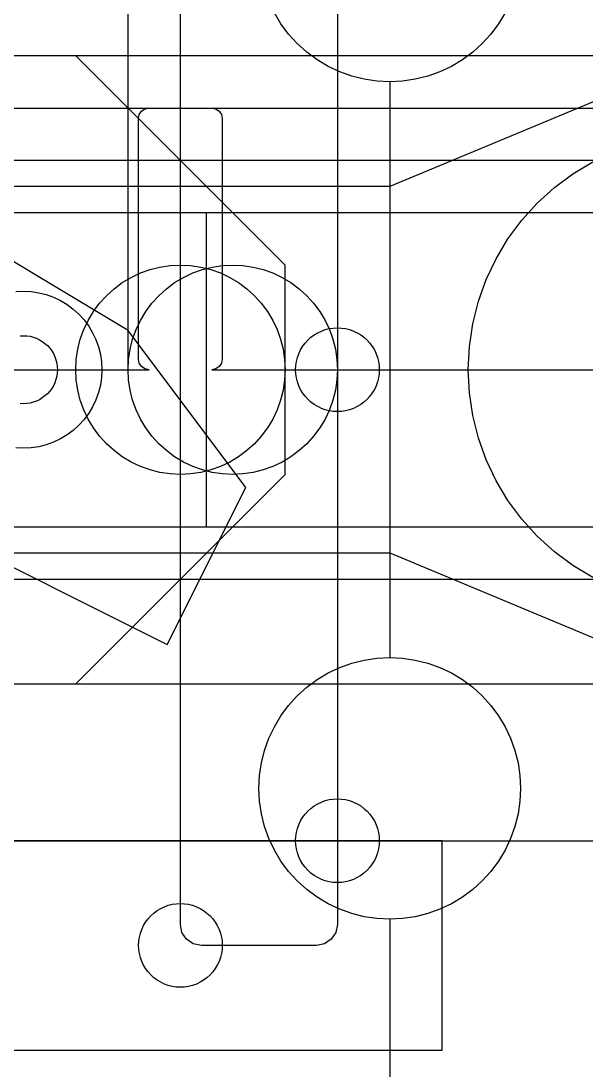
# Model space of a CAD drawing. Header units: millimetres. Extents: x -46 to 130, y -81 to 81.
# Drawn here: x 37.91 to 59.5, y -26.8 to 13.32 of the extents above; entities that cross this region are included whole.
import ezdxf

# ---------------------------------------------------------------- set-up
doc = ezdxf.new("R2010")
doc.units = ezdxf.units.MM

msp = doc.modelspace()

# ---------------------------------------------------------------- linework, layer by layer
at = {"layer": '01_deck_front_t4.0'}
for points in [[(56.4096, 13.643), (56.1573, 13.2221), (55.8651, 12.828), (55.5355, 12.4645), (55.172, 12.1349), (54.7779, 11.8427), (54.357, 11.5904), (53.9134, 11.3806), (53.4514, 11.2153), (52.9755, 11.0961), (52.4901, 11.0241), (52, 11), (52, -11), (52.4901, -11.0241), (52.9755, -11.0961), (53.4514, -11.2153), (53.9134, -11.3806), (54.357, -11.5904), (54.7779, -11.8427), (55.172, -12.1349), (55.5355, -12.4645), (55.8651, -12.828), (56.1573, -13.2221), (56.4096, -13.643), (56.6194, -14.0866), (56.7847, -14.5486), (56.9039, -15.0245), (56.9759, -15.5099), (57, -16), (56.9759, -16.4901), (56.9039, -16.9755), (56.7847, -17.4514), (56.6194, -17.9134), (56.4096, -18.357), (56.1573, -18.7779), (55.8651, -19.172), (55.5355, -19.5355), (55.172, -19.8651), (54.7779, -20.1573), (54.357, -20.4096), (53.9134, -20.6194), (53.4514, -20.7847), (52.9755, -20.9039), (52.4901, -20.9759), (52, -21), (52, -28)], [(59.7574, -7.9373), (58.9999, -7.4832), (58.2905, -6.9571), (57.636, -6.364), (57.0429, -5.7095), (56.5168, -5.0001), (56.0627, -4.2426), (55.6851, -3.4442), (55.3875, -2.6126), (55.1729, -1.7558), (55.0433, -0.8822), (55, 0), (55.0433, 0.8822), (55.1729, 1.7558), (55.3875, 2.6126), (55.6851, 3.4442), (56.0627, 4.2426), (56.5168, 5.0001), (57.0429, 5.7095), (57.636, 6.364), (58.2905, 6.9571), (58.9999, 7.4832), (59.7574, 7.9373)]]:
    msp.add_lwpolyline(points, dxfattribs=at)
at = {"layer": '02_deck_rear_t4.0'}
msp.add_lwpolyline([(56.4096, 13.643), (56.1573, 13.2221), (55.8651, 12.828), (55.5355, 12.4645), (55.172, 12.1349), (54.7779, 11.8427), (54.357, 11.5904), (53.9134, 11.3806), (53.4514, 11.2153), (52.9755, 11.0961), (52.4901, 11.0241), (52, 11), (51.5099, 11.0241), (51.0245, 11.0961), (50.5486, 11.2153), (50.0866, 11.3806), (49.643, 11.5904), (49.2221, 11.8427), (48.828, 12.1349), (48.4645, 12.4645), (48.1349, 12.828), (47.8427, 13.2221), (47.5904, 13.643)], dxfattribs=at)
msp.add_lwpolyline([(52, -11), (52.4901, -11.0241), (52.9755, -11.0961), (53.4514, -11.2153), (53.9134, -11.3806), (54.357, -11.5904), (54.7779, -11.8427), (55.172, -12.1349), (55.5355, -12.4645), (55.8651, -12.828), (56.1573, -13.2221), (56.4096, -13.643), (56.6194, -14.0866), (56.7847, -14.5486), (56.9039, -15.0245), (56.9759, -15.5099), (57, -16), (56.9759, -16.4901), (56.9039, -16.9755), (56.7847, -17.4514), (56.6194, -17.9134), (56.4096, -18.357), (56.1573, -18.7779), (55.8651, -19.172), (55.5355, -19.5355), (55.172, -19.8651), (54.7779, -20.1573), (54.357, -20.4096), (53.9134, -20.6194), (53.4514, -20.7847), (52.9755, -20.9039), (52.4901, -20.9759), (52, -21), (51.5099, -20.9759), (51.0245, -20.9039), (50.5486, -20.7847), (50.0866, -20.6194), (49.643, -20.4096), (49.2221, -20.1573), (48.828, -19.8651), (48.4645, -19.5355), (48.1349, -19.172), (47.8427, -18.7779), (47.5904, -18.357), (47.3806, -17.9134), (47.2153, -17.4514), (47.0961, -16.9755), (47.0241, -16.4901), (47, -16), (47.0241, -15.5099), (47.0961, -15.0245), (47.2153, -14.5486), (47.3806, -14.0866), (47.5904, -13.643), (47.8427, -13.2221), (48.1349, -12.828), (48.4645, -12.4645), (48.828, -12.1349), (49.2221, -11.8427), (49.643, -11.5904), (50.0866, -11.3806), (50.5486, -11.2153), (51.0245, -11.0961), (51.5099, -11.0241), (52, -11)], close=True, dxfattribs=at)
at = {"layer": '03_deck_splice_t3.0'}
msp.add_lwpolyline([(51.5693, -17.6879), (51.5923, -17.8432), (51.6, -18), (51.5923, -18.1568), (51.5693, -18.3121), (51.5311, -18.4645), (51.4782, -18.6123), (51.4111, -18.7542), (51.3304, -18.8889), (51.2368, -19.015), (51.1314, -19.1314), (51.015, -19.2368), (50.8889, -19.3304), (50.7542, -19.4111), (50.6123, -19.4782), (50.4645, -19.5311), (50.3121, -19.5693), (50.1568, -19.5923), (50, -19.6), (49.8432, -19.5923), (49.6879, -19.5693), (49.5355, -19.5311), (49.3877, -19.4782), (49.2458, -19.4111), (49.1111, -19.3304), (48.985, -19.2368), (48.8686, -19.1314), (48.7632, -19.015), (48.6696, -18.8889), (48.5889, -18.7542), (48.5218, -18.6123), (48.4689, -18.4645), (48.4307, -18.3121), (48.4077, -18.1568), (48.4, -18), (48.4077, -17.8432), (48.4307, -17.6879), (48.4689, -17.5355), (48.5218, -17.3877), (48.5889, -17.2458), (48.6696, -17.1111), (48.7632, -16.985), (48.8686, -16.8686), (48.985, -16.7632), (49.1111, -16.6696), (49.2458, -16.5889), (49.3877, -16.5218), (49.5355, -16.4689), (49.6879, -16.4307), (49.8432, -16.4077), (50, -16.4), (50.1568, -16.4077), (50.3121, -16.4307), (50.4645, -16.4689), (50.6123, -16.5218), (50.7542, -16.5889), (50.8889, -16.6696), (51.015, -16.7632), (51.1314, -16.8686), (51.2368, -16.985), (51.3304, -17.1111), (51.4111, -17.2458), (51.4782, -17.3877), (51.5311, -17.5355), (51.5693, -17.6879)], close=True, dxfattribs=at)
at = {"layer": '06_limit_lever_t4.0'}
msp.add_lwpolyline([(45, 6), (0, 6), (0, -6), (45, -6), (45, 6)], close=True, dxfattribs=at)
msp.add_lwpolyline([(37.8726, 1.2937), (38, 1.3), (38.1274, 1.2937), (38.2536, 1.275), (38.3774, 1.244), (38.4975, 1.201), (38.6128, 1.1465), (38.7222, 1.0809), (38.8247, 1.0049), (38.9192, 0.9192), (39.0049, 0.8247), (39.0809, 0.7222), (39.1465, 0.6128), (39.201, 0.4975), (39.244, 0.3774), (39.275, 0.2536), (39.2937, 0.1274), (39.2937, 0.1274), (39.3, 0), (39.2937, -0.1274), (39.275, -0.2536), (39.244, -0.3774), (39.201, -0.4975), (39.1465, -0.6128), (39.0809, -0.7222), (39.0049, -0.8247), (38.9192, -0.9192), (38.8247, -1.0049), (38.7222, -1.0809), (38.6128, -1.1465), (38.4975, -1.201), (38.3774, -1.244), (38.2536, -1.275), (38.1274, -1.2937), (38, -1.3), (37.8726, -1.2937)], dxfattribs=at)
at = {"layer": '07_grip_finger_L_t6.0'}
msp.add_lwpolyline([(42, 1.5), (34.5, 6), (0, 6), (0, -6), (34.5, -6), (43.5, -10.5), (46.5, -4.5), (42, 1.5)], close=True, dxfattribs=at)
at = {"layer": '12_bin_floor_t3.0'}
msp.add_lwpolyline([(49.5277, 1.8856), (49.6955, 1.5307), (49.8278, 1.1611), (49.9231, 0.7804), (49.9807, 0.3921), (50, 0), (49.9807, -0.3921), (49.9231, -0.7804), (49.8278, -1.1611), (49.6955, -1.5307), (49.5277, -1.8856), (49.3259, -2.2223), (49.092, -2.5376), (48.8284, -2.8284), (48.5376, -3.092), (48.2223, -3.3259), (47.8856, -3.5277), (47.5307, -3.6955), (47.1611, -3.8278), (46.7804, -3.9231), (46.3921, -3.9807), (46, -4), (45.6079, -3.9807), (45.2196, -3.9231), (44.8389, -3.8278), (44.4693, -3.6955), (44.1144, -3.5277), (43.7777, -3.3259), (43.4624, -3.092), (43.1716, -2.8284), (42.908, -2.5376), (42.6741, -2.2223), (42.4723, -1.8856), (42.3045, -1.5307), (42.1722, -1.1611), (42.0769, -0.7804), (42.0193, -0.3921), (42, 0), (42.0193, 0.3921), (42.0769, 0.7804), (42.1722, 1.1611), (42.3045, 1.5307), (42.4723, 1.8856), (42.6741, 2.2223), (42.908, 2.5376), (43.1716, 2.8284), (43.4624, 3.092), (43.7777, 3.3259), (44.1144, 3.5277), (44.4693, 3.6955), (44.8389, 3.8278), (45.2196, 3.9231), (45.6079, 3.9807), (46, 4), (46.3921, 3.9807), (46.7804, 3.9231), (47.1611, 3.8278), (47.5307, 3.6955), (47.8856, 3.5277), (48.2223, 3.3259), (48.5376, 3.092), (48.8284, 2.8284), (49.092, 2.5376), (49.3259, 2.2223), (49.5277, 1.8856)], close=True, dxfattribs=at)
at = {"layer": '13_bin_side_t3.0'}
msp.add_lwpolyline([(100, 52), (0, 52), (0, 0), (42.8, 0), (42.6469, 0.0304), (42.5172, 0.1172), (42.4304, 0.2469), (42.4, 0.4), (42.4, 9.6), (42.4304, 9.7531), (42.5172, 9.8828), (42.6469, 9.9696), (42.8, 10), (45.2, 10), (45.3531, 9.9696), (45.4828, 9.8828), (45.5696, 9.7531), (45.6, 9.6), (45.6, 0.4), (45.5696, 0.2469), (45.4828, 0.1172), (45.3531, 0.0304), (45.2, 0), (86.8, 0)], dxfattribs=at)
at = {"layer": '14_bin_divider_t3.0'}
msp.add_lwpolyline([(130, 9.6), (130, 46), (0, 46), (0, 9.6), (0.0304, 9.7531), (0.1172, 9.8828), (0.2469, 9.9696), (0.4, 10), (129.6, 10), (129.7531, 9.9696), (129.8828, 9.8828), (129.9696, 9.7531), (130, 9.6)], close=True, dxfattribs=at)
at = {"layer": '15_bin_flap_t2.0'}
msp.add_lwpolyline([(42, 0), (42, 30), (0, 30), (0, 0), (42, 0)], close=True, dxfattribs=at)
at = {"layer": '16_rack_hook_t6.0'}
for points in [[(64, 12), (52, 7), (0, 7), (0, -7), (52, -7), (64, -12), (70, -12), (70, 12), (64, 12)], [(47.9807, 0.3921), (48, 0), (47.9807, -0.3921), (47.9231, -0.7804), (47.8278, -1.1611), (47.6955, -1.5307), (47.5277, -1.8856), (47.3259, -2.2223), (47.092, -2.5376), (46.8284, -2.8284), (46.5376, -3.092), (46.2223, -3.3259), (45.8856, -3.5277), (45.5307, -3.6955), (45.1611, -3.8278), (44.7804, -3.9231), (44.3921, -3.9807), (44, -4), (43.6079, -3.9807), (43.2196, -3.9231), (42.8389, -3.8278), (42.4693, -3.6955), (42.1144, -3.5277), (41.7777, -3.3259), (41.4624, -3.092), (41.1716, -2.8284), (40.908, -2.5376), (40.6741, -2.2223), (40.4723, -1.8856), (40.3045, -1.5307), (40.1722, -1.1611), (40.0769, -0.7804), (40.0193, -0.3921), (40, 0), (40.0193, 0.3921), (40.0769, 0.7804), (40.1722, 1.1611), (40.3045, 1.5307), (40.4723, 1.8856), (40.6741, 2.2223), (40.908, 2.5376), (41.1716, 2.8284), (41.4624, 3.092), (41.7777, 3.3259), (42.1144, 3.5277), (42.4693, 3.6955), (42.8389, 3.8278), (43.2196, 3.9231), (43.6079, 3.9807), (44, 4), (44.3921, 3.9807), (44.7804, 3.9231), (45.1611, 3.8278), (45.5307, 3.6955), (45.8856, 3.5277), (46.2223, 3.3259), (46.5376, 3.092), (46.8284, 2.8284), (47.092, 2.5376), (47.3259, 2.2223), (47.5277, 1.8856), (47.6955, 1.5307), (47.8278, 1.1611), (47.9231, 0.7804), (47.9807, 0.3921)]]:
    msp.add_lwpolyline(points, close=True, dxfattribs=at)
at = {"layer": '17_cave_probe_t6.0'}
for points in [[(86, 10), (70, 6), (0, 6), (0, -6), (70, -6), (86, -10), (92, -2), (86, 10)], [(51.5923, 0.1568), (51.6, 0), (51.5923, -0.1568), (51.5693, -0.3121), (51.5311, -0.4645), (51.4782, -0.6123), (51.4111, -0.7542), (51.3304, -0.8889), (51.2368, -1.015), (51.1314, -1.1314), (51.015, -1.2368), (50.8889, -1.3304), (50.7542, -1.4111), (50.6123, -1.4782), (50.4645, -1.5311), (50.3121, -1.5693), (50.1568, -1.5923), (50, -1.6), (49.8432, -1.5923), (49.6879, -1.5693), (49.5355, -1.5311), (49.3877, -1.4782), (49.2458, -1.4111), (49.1111, -1.3304), (48.985, -1.2368), (48.8686, -1.1314), (48.7632, -1.015), (48.6696, -0.8889), (48.5889, -0.7542), (48.5218, -0.6123), (48.4689, -0.4645), (48.4307, -0.3121), (48.4077, -0.1568), (48.4, 0), (48.4077, 0.1568), (48.4307, 0.3121), (48.4689, 0.4645), (48.5218, 0.6123), (48.5889, 0.7542), (48.6696, 0.8889), (48.7632, 1.015), (48.8686, 1.1314), (48.985, 1.2368), (49.1111, 1.3304), (49.2458, 1.4111), (49.3877, 1.4782), (49.5355, 1.5311), (49.6879, 1.5693), (49.8432, 1.5923), (50, 1.6), (50.1568, 1.5923), (50.3121, 1.5693), (50.4645, 1.5311), (50.6123, 1.4782), (50.7542, 1.4111), (50.8889, 1.3304), (51.015, 1.2368), (51.1314, 1.1314), (51.2368, 1.015), (51.3304, 0.8889), (51.4111, 0.7542), (51.4782, 0.6123), (51.5311, 0.4645), (51.5693, 0.3121), (51.5923, 0.1568)]]:
    msp.add_lwpolyline(points, close=True, dxfattribs=at)
at = {"layer": '18_electronics_tray_t3.0'}
msp.add_lwpolyline([(44.0609, -21.5061), (44, -21.2), (44, 21.2), (44.0609, 21.5061), (44.2343, 21.7657), (44.4939, 21.9391), (44.8, 22), (49.2, 22), (49.5061, 21.9391), (49.7657, 21.7657), (49.9391, 21.5061), (50, 21.2), (50, -21.2), (49.9391, -21.5061), (49.7657, -21.7657), (49.5061, -21.9391), (49.2, -22), (44.8, -22), (44.4939, -21.9391), (44.2343, -21.7657), (44.0609, -21.5061)], close=True, dxfattribs=at)
at = {"layer": '19_battery_clip_t3.0'}
for points in [[(10, 18), (54, 18), (54, 26), (0, 26), (0, -26), (54, -26), (54, -18), (10, -18), (10, 18)], [(45.5693, -21.6879), (45.5923, -21.8432), (45.6, -22), (45.5923, -22.1568), (45.5693, -22.3121), (45.5311, -22.4645), (45.4782, -22.6123), (45.4111, -22.7542), (45.3304, -22.8889), (45.2368, -23.015), (45.1314, -23.1314), (45.015, -23.2368), (44.8889, -23.3304), (44.7542, -23.4111), (44.6123, -23.4782), (44.4645, -23.5311), (44.3121, -23.5693), (44.1568, -23.5923), (44, -23.6), (43.8432, -23.5923), (43.6879, -23.5693), (43.5355, -23.5311), (43.3877, -23.4782), (43.2458, -23.4111), (43.1111, -23.3304), (42.985, -23.2368), (42.8686, -23.1314), (42.7632, -23.015), (42.6696, -22.8889), (42.5889, -22.7542), (42.5218, -22.6123), (42.4689, -22.4645), (42.4307, -22.3121), (42.4077, -22.1568), (42.4, -22), (42.4077, -21.8432), (42.4307, -21.6879), (42.4689, -21.5355), (42.5218, -21.3877), (42.5889, -21.2458), (42.6696, -21.1111), (42.7632, -20.985), (42.8686, -20.8686), (42.985, -20.7632), (43.1111, -20.6696), (43.2458, -20.5889), (43.3877, -20.5218), (43.5355, -20.4689), (43.6879, -20.4307), (43.8432, -20.4077), (44, -20.4), (44.1568, -20.4077), (44.3121, -20.4307), (44.4645, -20.4689), (44.6123, -20.5218), (44.7542, -20.5889), (44.8889, -20.6696), (45.015, -20.7632), (45.1314, -20.8686), (45.2368, -20.985), (45.3304, -21.1111), (45.4111, -21.2458), (45.4782, -21.3877), (45.5311, -21.5355), (45.5693, -21.6879)]]:
    msp.add_lwpolyline(points, close=True, dxfattribs=at)
at = {"layer": '21_anti_tip_t5.0'}
msp.add_lwpolyline([(116, -3), (116, 3), (104, 8), (0, 8), (0, -8), (104, -8), (116, -3)], close=True, dxfattribs=at)
at = {"layer": '22_ramp_anchor_t8.0'}
msp.add_lwpolyline([(48, 4), (40, 12), (0, 12), (0, -12), (40, -12), (48, -4), (48, 4)], close=True, dxfattribs=at)
msp.add_lwpolyline([(37.7059, 2.9856), (38, 3), (38.2941, 2.9856), (38.5853, 2.9424), (38.8709, 2.8708), (39.1481, 2.7716), (39.4142, 2.6458), (39.6667, 2.4944), (39.9032, 2.319), (40.1213, 2.1213), (40.319, 1.9032), (40.4944, 1.6667), (40.6458, 1.4142), (40.7716, 1.1481), (40.8708, 0.8709), (40.9424, 0.5853), (40.9856, 0.2941), (40.9856, 0.2941), (41, 0), (40.9856, -0.2941), (40.9424, -0.5853), (40.8708, -0.8709), (40.7716, -1.1481), (40.6458, -1.4142), (40.4944, -1.6667), (40.319, -1.9032), (40.1213, -2.1213), (39.9032, -2.319), (39.6667, -2.4944), (39.4142, -2.6458), (39.1481, -2.7716), (38.8709, -2.8708), (38.5853, -2.9424), (38.2941, -2.9856), (38, -3), (37.7059, -2.9856)], dxfattribs=at)
at = {"layer": '23_cam_mast_t4.0'}
msp.add_lwpolyline([(110, -18), (118, -10), (118, 10), (110, 18), (0, 18), (0, -18), (110, -18)], close=True, dxfattribs=at)
at = {"layer": '33_arm_boom_t8.0'}
msp.add_lwpolyline([(26, 12), (26, -12), (64, -12), (64, 12), (26, 12)], close=True, dxfattribs=at)

doc.saveas('drawing.dxf')
